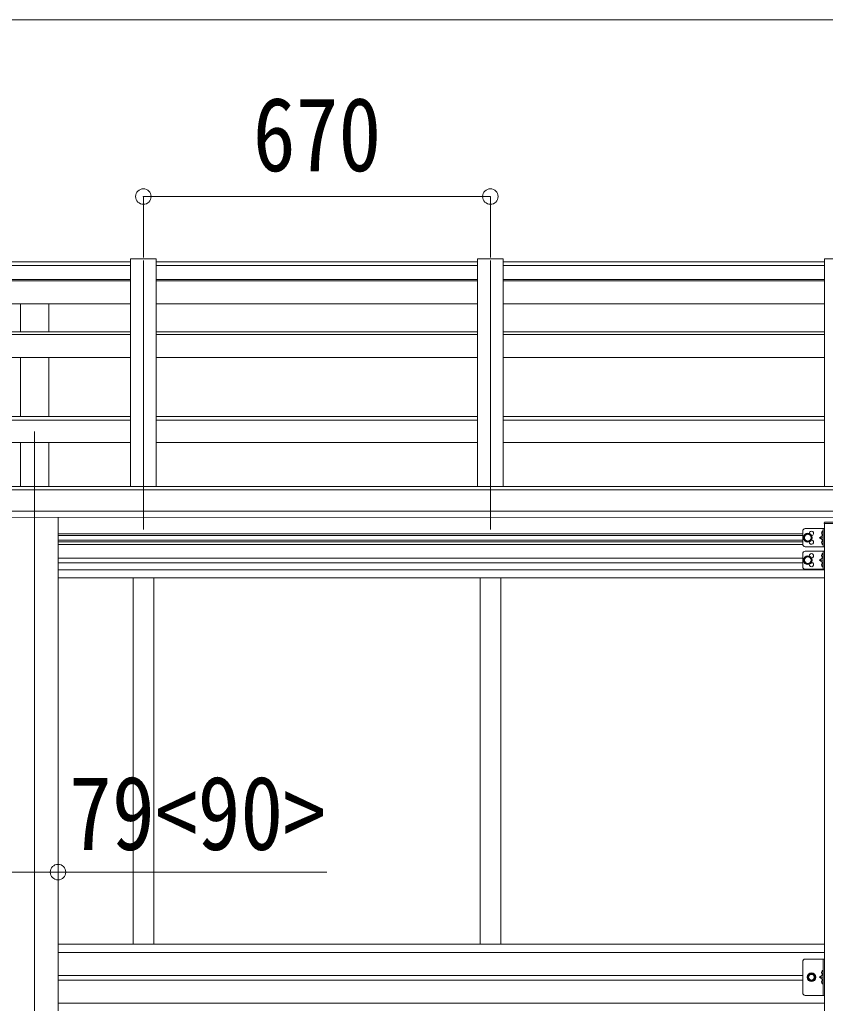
# Model space of a CAD drawing. Units: millimetres at full size, sheet at 1:30; details may follow other scales. Extents: x -8385 to 8479, y -5853 to 5787.
# Drawn here: x 2289 to 3845, y 423 to 2322 of the extents above; entities that cross this region are included whole.
import ezdxf
from ezdxf.enums import TextEntityAlignment as Align

# ---------------------------------------------------------------- set-up
doc = ezdxf.new("R2010")
doc.units = ezdxf.units.MM
doc.header["$LTSCALE"] = 30
doc.header["$PDMODE"] = 32
doc.header["$PDSIZE"] = 30
for name, color, linetype, lineweight in [('0-1_本体', 4, 'Continuous', 9), ('0-2_部品', 7, 'Continuous', 9), ('0-8_PARTS2', 2, 'Continuous', 9), ('0-A_寸法', 6, 'Continuous', 9), ('1-1_GLASS', 4, 'Continuous', 9), ('1-2_GLASS_SEAL', 7, 'Continuous', 9)]:
    doc.layers.add(name, color=color, linetype=linetype, lineweight=lineweight)
doc.styles.add('ＭＳ ゴシック', font='')
doc.styles.get('ＭＳ ゴシック').set_extended_font_data('MS Gothic')

msp = doc.modelspace()

# ---------------------------------------------------------------- linework, layer by layer
at = {"layer": '0-1_本体'}
for p, q in [((1883.33, 1847.33), (2503.33, 1847.33)), ((2503.33, 1860.33), (2503.33, 1421.04)), ((2553.33, 1860.33), (2503.33, 1860.33)), ((2553.33, 1860.33), (2553.33, 1421.04)), ((2553.33, 1847.33), (3173.33, 1847.33)), ((3173.33, 1860.33), (3173.33, 1421.04)), ((3223.33, 1860.33), (3173.33, 1860.33)), ((3223.33, 1860.33), (3223.33, 1421.04)), ((3223.33, 1847.33), (3843.33, 1847.33)), ((3843.33, 1860.33), (3843.33, 1421.04)), ((3893.33, 1860.33), (3843.33, 1860.33)), ((1883.33, 1820.62), (2503.33, 1820.62)), ((1883.33, 1818.04), (2503.33, 1818.04)), ((2553.33, 1820.62), (3173.33, 1820.62)), ((2553.33, 1818.04), (3173.33, 1818.04)), ((3223.33, 1820.62), (3843.33, 1820.62)), ((3223.33, 1818.04), (3843.33, 1818.04)), ((1883.33, 1773.3), (2503.33, 1773.3)), ((2290.83, 1719.57), (2290.83, 1773.3)), ((2345.83, 1719.57), (2345.83, 1773.3)), ((2553.33, 1773.3), (3173.33, 1773.3)), ((3223.33, 1773.3), (3843.33, 1773.3)), ((1883.33, 1719.57), (2503.33, 1719.57)), ((1883.33, 1714), (2503.33, 1714)), ((2553.33, 1719.57), (3173.33, 1719.57)), ((2553.33, 1714), (3173.33, 1714)), ((3223.33, 1719.57), (3843.33, 1719.57)), ((3223.33, 1714), (3843.33, 1714)), ((1883.33, 1670), (2503.33, 1670)), ((2290.83, 1555.92), (2290.83, 1670)), ((2345.83, 1555.92), (2345.83, 1670)), ((2553.33, 1670), (3173.33, 1670)), ((3223.33, 1670), (3843.33, 1670)), ((1883.33, 1555.92), (2503.33, 1555.92)), ((1883.33, 1549.12), (2503.33, 1549.12)), ((2553.33, 1555.92), (3173.33, 1555.92)), ((2553.33, 1549.12), (3173.33, 1549.12)), ((3223.33, 1555.92), (3843.33, 1555.92)), ((3223.33, 1549.12), (3843.33, 1549.12)), ((1883.33, 1505.57), (2503.33, 1505.57)), ((2290.83, 1421.04), (2290.83, 1505.57)), ((2345.83, 1421.04), (2345.83, 1505.57)), ((2553.33, 1505.57), (3173.33, 1505.57)), ((3223.33, 1505.57), (3843.33, 1505.57)), ((6541.83, 1414.33), (1194.83, 1414.33)), ((6518.33, 1421.04), (1218.33, 1421.04)), ((1194.83, 1373.11), (6541.83, 1373.11)), ((6541.83, 1361.26), (1194.83, 1361.34)), ((2363.53, 1361.17), (2363.53, -1494.9))]:
    msp.add_line(p, q, dxfattribs=at)
at = {"layer": '0-2_部品'}
for p, q in [((2503.13, 1854.26), (1883.13, 1854.26)), ((3173.13, 1854.26), (2553.13, 1854.26)), ((3843.13, 1854.26), (3223.13, 1854.26))]:
    msp.add_line(p, q, dxfattribs=at)
at = {"layer": '0-8_PARTS2'}
for p, q in [((2528.33, 1857.2), (2528.33, 1337.91)), ((3198.33, 1857.2), (3198.33, 1337.91)), ((2318.33, 1526.72), (2318.33, -1548.51))]:
    msp.add_line(p, q, dxfattribs=at)
at = {"layer": '0-A_寸法'}
for p, q in [((1168.34, 2322.03), (6568.32, 2322.03)), ((2528.33, 1980.59), (2528.33, 1862.99)), ((2528.33, 1980.59), (3198.33, 1980.59)), ((3198.33, 1980.59), (3198.33, 1862.99)), ((2273.13, 676.38), (2363.53, 676.38)), ((2363.53, 676.38), (2882.39, 676.38))]:
    msp.add_line(p, q, dxfattribs=at)
for p in [(2528.33, 1980.59), (3198.33, 1980.59), (2363.53, 676.38)]:
    msp.add_point(p, dxfattribs=at)
at = {"layer": '1-1_GLASS'}
for p, q in [((3843.33, 1348.94), (3843.33, -1195.16)), ((2363.53, 1329.73), (3801.33, 1329.73)), ((2363.53, 1326.23), (3801.33, 1326.23)), ((2363.53, 1317.23), (3801.33, 1317.23)), ((2363.53, 1313.73), (3801.33, 1313.73)), ((3801.33, 1308.73), (2363.53, 1308.73)), ((2363.53, 1282.73), (3801.33, 1282.73)), ((2363.53, 1273.73), (3801.33, 1273.73)), ((2363.53, 1260.23), (3843.33, 1260.23)), ((2363.53, 1244.23), (3843.33, 1244.23)), ((2508.33, 1244.23), (2508.33, 537.23)), ((2548.33, 1244.23), (2548.33, 537.23)), ((3178.33, 1244.23), (3178.33, 537.23)), ((3218.33, 1244.23), (3218.33, 537.23)), ((2363.53, 537.23), (3843.33, 537.23)), ((2363.53, 521.23), (3843.33, 521.23)), ((2363.53, 476.72), (3801.33, 476.72)), ((3801.33, 467.72), (2363.53, 467.72)), ((2363.53, 423.23), (3843.33, 423.23))]:
    msp.add_line(p, q, dxfattribs=at)
at = {"layer": '1-2_GLASS_SEAL'}
for p, q in [((3842.83, 1350.74), (3842.83, 1349.24)), ((3842.83, 1349.24), (3893.83, 1349.24)), ((3844.33, 1352.24), (3892.33, 1352.24)), ((3801.33, 1334.52), (3801.33, 1309.52)), ((3806.33, 1339.52), (3843.33, 1339.52)), ((3840.33, 1335.02), (3839.53, 1334.88)), ((3840.83, 1339.52), (3840.83, 1304.52)), ((3843.33, 1339.52), (3843.33, 1304.52)), ((3840.83, 1322.02), (3833.83, 1322.02)), ((3840.33, 1327.02), (3839.53, 1327.16)), ((3840.33, 1317.02), (3839.53, 1316.88)), ((3840.33, 1327.02), (3840.83, 1327.11)), ((3806.33, 1304.52), (3843.33, 1304.52)), ((3806.33, 1296.02), (3843.33, 1296.02)), ((3840.33, 1309.02), (3839.53, 1309.16)), ((3840.33, 1291.52), (3839.53, 1291.38)), ((3840.33, 1309.02), (3840.83, 1309.11)), ((3840.83, 1296.02), (3840.83, 1261.02)), ((3843.33, 1296.02), (3843.33, 1261.02)), ((3801.33, 1291.02), (3801.33, 1266.02)), ((3840.83, 1278.52), (3833.83, 1278.52)), ((3840.33, 1283.52), (3839.53, 1283.66)), ((3840.33, 1273.52), (3839.53, 1273.38)), ((3840.33, 1283.52), (3840.83, 1283.61)), ((3806.33, 1261.02), (3843.33, 1261.02)), ((3840.33, 1265.52), (3839.53, 1265.66)), ((3840.33, 1265.52), (3840.83, 1265.61)), ((3801.33, 443.52), (3801.33, 503.52)), ((3806.33, 508.52), (3843.33, 508.52)), ((3840.83, 508.52), (3840.83, 438.52)), ((3840.83, 478.52), (3833.83, 473.52)), ((3840.33, 486.52), (3839.53, 486.38)), ((3840.33, 478.52), (3839.53, 478.66)), ((3840.33, 478.52), (3840.83, 478.61)), ((3840.83, 473.52), (3833.83, 473.52)), ((3840.83, 468.52), (3833.83, 473.52)), ((3840.33, 468.52), (3839.53, 468.38)), ((3840.33, 460.52), (3839.53, 460.66)), ((3840.33, 460.52), (3840.83, 460.61))]:
    msp.add_line(p, q, dxfattribs=at)
for points in [[(3811.33, 1314.52), (3817.83, 1318.27), (3817.83, 1325.77), (3811.33, 1329.53), (3804.83, 1325.77), (3804.83, 1318.27)], [(3811.33, 1271.02), (3817.83, 1274.77), (3817.83, 1282.27), (3811.33, 1286.03), (3804.83, 1282.27), (3804.83, 1274.77)], [(3825.84, 473.52), (3822.08, 467.02), (3814.58, 467.02), (3810.83, 473.52), (3814.58, 480.02), (3822.08, 480.02)]]:
    msp.add_lwpolyline(points, close=True, dxfattribs=at)
for points in [[(3841.22, 1331.02), (3840.58, 1332.21), (3838.35, 1333.32)], [(3841.22, 1331.02), (3840.58, 1329.83), (3838.35, 1328.72)], [(3840.33, 1327.02), (3840.33, 1335.02), (3840.83, 1334.93), (3840.83, 1327.11)], [(3840.83, 1327.02), (3833.83, 1322.02), (3840.83, 1317.02)], [(3841.22, 1313.02), (3840.58, 1314.21), (3838.35, 1315.32)], [(3841.22, 1313.02), (3840.58, 1311.83), (3838.35, 1310.72)], [(3840.33, 1309.02), (3840.33, 1317.02), (3840.83, 1316.93), (3840.83, 1309.11)], [(3840.33, 1283.52), (3840.33, 1291.52), (3840.83, 1291.43), (3840.83, 1283.61)], [(3840.83, 1283.52), (3833.83, 1278.52), (3840.83, 1273.52)], [(3841.22, 1287.52), (3840.58, 1288.71), (3838.35, 1289.82)], [(3841.22, 1287.52), (3840.58, 1286.33), (3838.35, 1285.22)], [(3840.33, 1265.52), (3840.33, 1273.52), (3840.83, 1273.43), (3840.83, 1265.61)], [(3841.22, 1269.52), (3840.58, 1270.71), (3838.35, 1271.82)], [(3841.22, 1269.52), (3840.58, 1268.33), (3838.35, 1267.22)], [(3806.33, 438.52), (3843.33, 438.52), (3843.33, 508.52)], [(3841.22, 482.52), (3840.58, 483.71), (3838.35, 484.82)], [(3841.22, 482.52), (3840.58, 481.34), (3838.35, 480.22)], [(3840.33, 478.52), (3840.33, 486.52), (3840.83, 486.43), (3840.83, 478.61)], [(3841.22, 464.52), (3840.58, 465.71), (3838.35, 466.82)], [(3841.22, 464.52), (3840.58, 463.34), (3838.35, 462.22)], [(3840.33, 460.52), (3840.33, 468.52), (3840.83, 468.43), (3840.83, 460.61)]]:
    msp.add_lwpolyline(points, dxfattribs=at)
for centre, radius in [((3811.33, 1322.02), 8.5), ((3811.33, 1322.02), 7.5), ((3811.33, 1322.02), 6.5), ((3811.33, 1278.52), 8.5), ((3811.33, 1278.52), 7.5), ((3811.33, 1278.52), 6.5), ((3818.33, 473.52), 8.5), ((3818.33, 473.52), 7.5), ((3818.33, 473.52), 6.5), ((3818.33, 473.52), 5.5)]:
    msp.add_circle(centre, radius, dxfattribs=at)
for centre, radius, start, end in [((3844.33, 1350.74), 1.5, 90, 180), ((3806.33, 1334.52), 5, 90, 180), ((3818.33, 1330.52), 4.25, 274.76077, 186.29431), ((3844.43, 1331.02), 6.5, 147.94412, 212.05588), ((3839.69, 1333.99), 0.9, 100, 147.94412), ((3818.33, 1313.52), 4.25, 173.70569, 85.23923), ((3844.43, 1313.02), 6.5, 147.94412, 212.05588), ((3839.69, 1328.05), 0.9, 212.05588, 260), ((3839.69, 1315.99), 0.9, 100, 147.94412), ((3806.33, 1309.52), 5, 180, 270), ((3806.33, 1291.02), 5, 90, 180), ((3818.33, 1287.02), 4.25, 274.76077, 186.29431), ((3839.69, 1310.05), 0.9, 212.05588, 260), ((3839.69, 1290.49), 0.9, 100, 147.94412), ((3818.33, 1270.02), 4.25, 173.70569, 85.23923), ((3844.43, 1287.52), 6.5, 147.94412, 212.05588), ((3844.43, 1269.52), 6.5, 147.94412, 212.05588), ((3839.69, 1284.55), 0.9, 212.05588, 260), ((3839.69, 1272.49), 0.9, 100, 147.94412), ((3806.33, 1266.02), 5, 180, 270), ((3839.69, 1266.55), 0.9, 212.05588, 260), ((3806.33, 503.52), 5, 90, 180), ((3844.43, 482.52), 6.5, 147.94412, 212.05588), ((3839.69, 485.5), 0.9, 100, 147.94412), ((3839.69, 479.55), 0.9, 212.05588, 260), ((3844.43, 464.52), 6.5, 147.94412, 212.05588), ((3839.69, 467.5), 0.9, 100, 147.94412), ((3839.69, 461.55), 0.9, 212.05588, 260), ((3806.33, 443.52), 5, 180, 270)]:
    msp.add_arc(centre, radius, start, end, dxfattribs=at)

# ---------------------------------------------------------------- texts
at = {"layer": '0-A_寸法', "color": 7, "style": 'ＭＳ ゴシック', "width": 0.85}
for s, p in [('670', (2739.58, 1986.59)), ('79<90>', (2384.89, 676.38))]:
    msp.add_text(s, height=143, dxfattribs=at).set_placement(p, align=Align.BOTTOM_LEFT)

doc.saveas('drawing.dxf')
